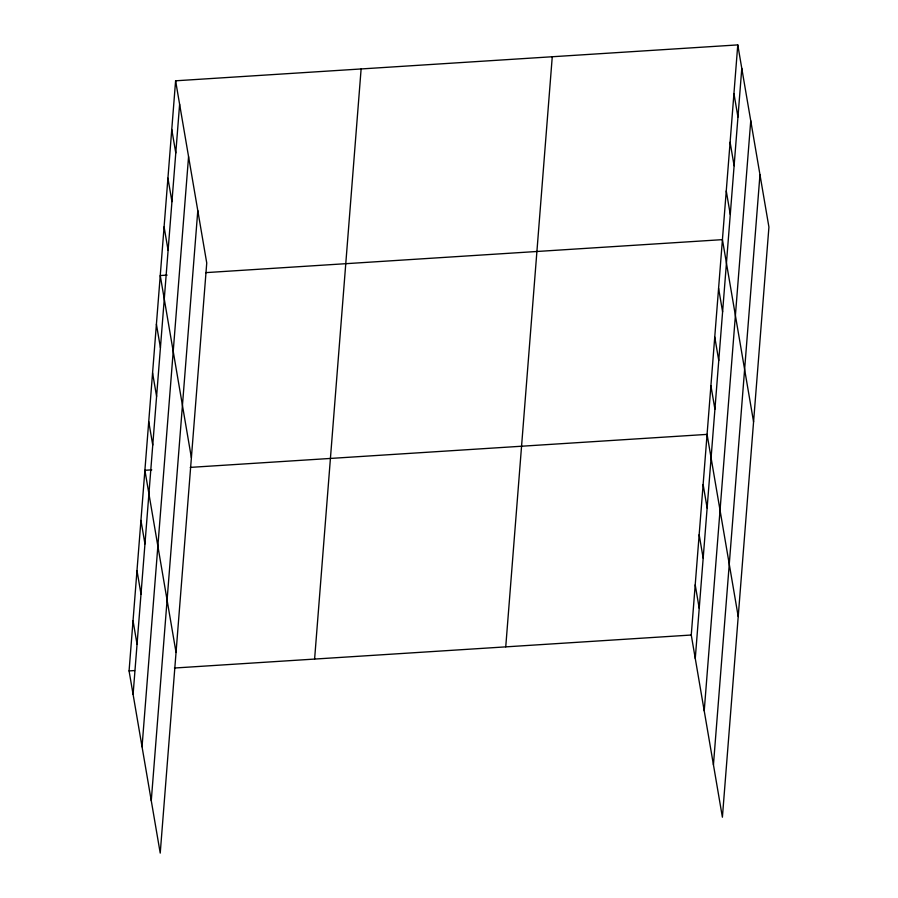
<?xml version="1.0" encoding="UTF-8"?>
<svg xmlns="http://www.w3.org/2000/svg" width="898" height="898" viewBox="0 0 898 898"><rect width="100%" height="100%" fill="white"/><g stroke="black" fill="none" stroke-linecap="round" stroke-linejoin="round"><path stroke-width="1.35" d="M175.604 80.798L206.742 262.979L160.226 853.1L129.076 670.918L175.604 80.798L737.774 44.9L768.924 227.082L722.396 817.202L691.258 635.021L737.774 44.9M133.095 694.401L179.622 104.28M142.041 746.777L188.569 156.656M151.268 800.724L197.796 210.603M314.603 659.076L361.119 68.955M505.742 646.863L552.259 56.742M695.265 658.503L741.793 68.383M704.223 710.868L750.75 120.747M713.439 764.827L759.966 174.706M167.118 275.102L160.248 275.54L191.386 457.722M205.597 272.644L722.43 239.643L753.568 421.813M151.773 469.845L144.904 470.283L176.042 652.464M190.253 467.387L707.074 434.385L738.212 616.556M129.076 670.918L134.577 670.57M174.425 668.022L691.258 635.021M733.947 93.583L737.954 117.066M730.108 142.266L734.115 165.748M726.269 190.96L730.276 214.431M718.591 288.325L722.598 311.808M714.752 337.008L718.759 360.491M710.913 385.691L714.92 409.174M703.123 484.538L707.13 508.021M699.16 534.703L703.179 558.186M695.209 584.856L699.228 608.339M171.765 129.492L175.784 152.963M167.926 178.174L171.945 201.646M164.087 226.857L168.106 250.34M156.409 324.223L160.428 347.706M152.57 372.906L156.589 396.388M148.731 421.6L152.75 445.071M140.941 520.436L144.96 543.919M136.99 570.6L140.997 594.083M133.039 620.765L137.046 644.236"/></g></svg>
